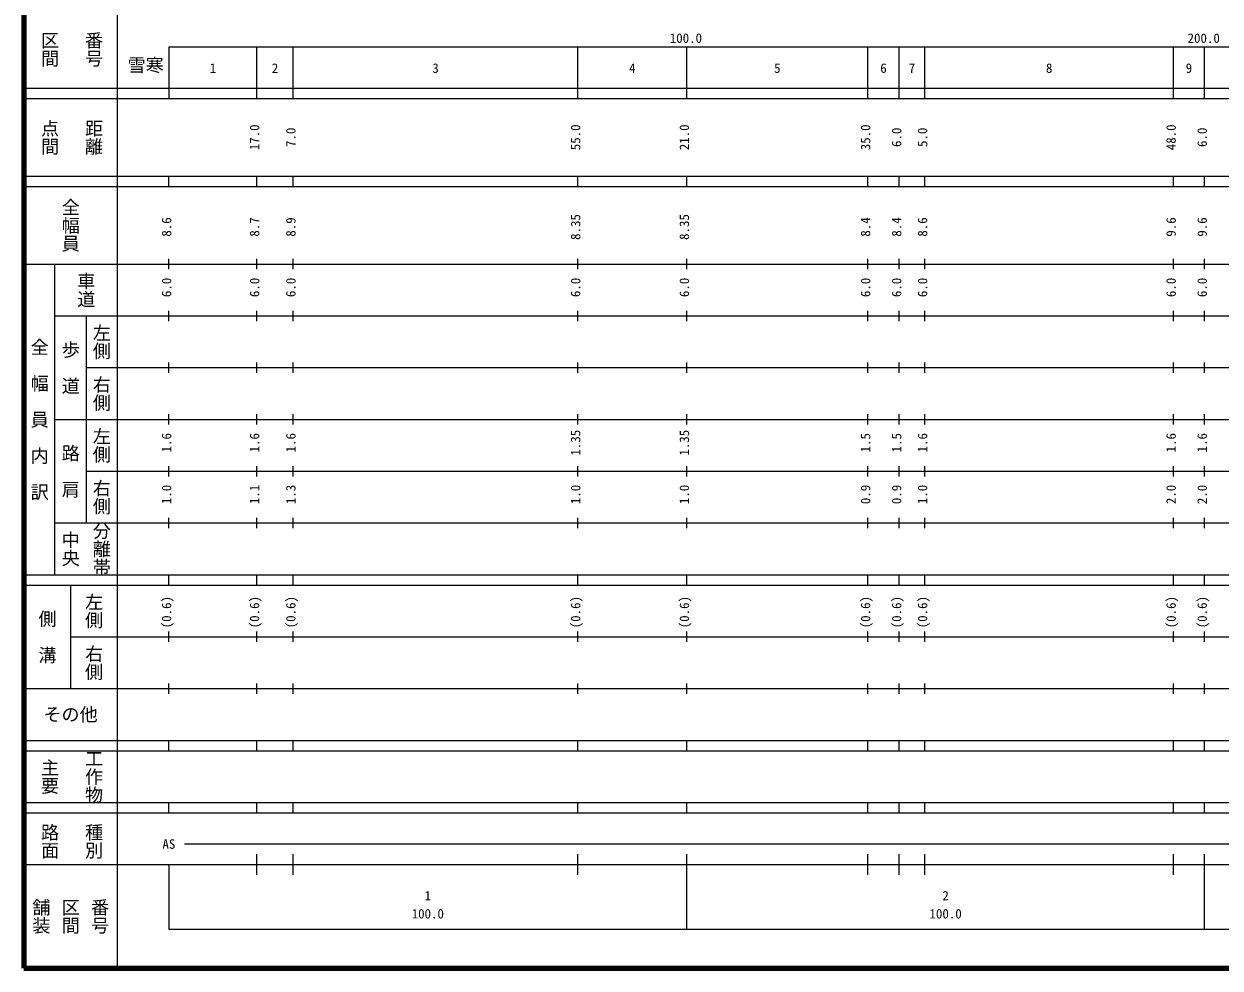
# Model space of a CAD drawing. Units: millimetres on the paper, enlarged 1000 times. Extents: x 40000 to 680000, y 20000 to 380000.
# Drawn here: x 40000 to 271006, y 20000 to 202409 of the extents above; entities that cross this region are included whole.
import ezdxf
from ezdxf.enums import TextEntityAlignment as Align

# ---------------------------------------------------------------- set-up
doc = ezdxf.new("R2010")
doc.units = ezdxf.units.MM
doc.header["$LTSCALE"] = 1000
doc.layers.add('M-TTL', color=2, linetype='Continuous', lineweight=140)
doc.layers.add('M-TTL-BAND', color=7, linetype='Continuous', lineweight=25)
doc.layers.add('M-TTL-TXT', color=7, linetype='Continuous')
doc.styles.add('@ＭＳ ゴシック', font='')
doc.styles.add('ＭＳ ゴシック', font='')
doc.styles.get('@ＭＳ ゴシック').set_extended_font_data('@MS Gothic')
doc.styles.get('ＭＳ ゴシック').set_extended_font_data('MS Gothic')

msp = doc.modelspace()

# ---------------------------------------------------------------- linework, layer by layer
at = {"layer": 'M-TTL'}
for p, q in [((40000, 380000), (40000, 20000)), ((40000, 20000), (680000, 20000))]:
    msp.add_line(p, q, dxfattribs=at)
at = {"layer": 'M-TTL-BAND'}
for p, q in [((58000, 370000), (58000, 20000)), ((68000, 198000), (579000, 198000)), ((68000, 198000), (68000, 188000)), ((85000, 188000), (85000, 198000)), ((92000, 188000), (92000, 198000)), ((147000, 188000), (147000, 198000)), ((168000, 188000), (168000, 198000)), ((203000, 188000), (203000, 198000)), ((209000, 188000), (209000, 198000)), ((214000, 188000), (214000, 198000)), ((262000, 188000), (262000, 198000)), ((268000, 188000), (268000, 198000)), ((40000, 190000), (579000, 190000)), ((40000, 188000), (579000, 188000)), ((40000, 173000), (579000, 173000)), ((40000, 171000), (579000, 171000)), ((68000, 171000), (68000, 173000)), ((85000, 171000), (85000, 173000)), ((92000, 171000), (92000, 173000)), ((147000, 171000), (147000, 173000)), ((168000, 171000), (168000, 173000)), ((203000, 171000), (203000, 173000)), ((209000, 171000), (209000, 173000)), ((214000, 171000), (214000, 173000)), ((262000, 171000), (262000, 173000)), ((268000, 171000), (268000, 173000)), ((40000, 156000), (579000, 156000)), ((46000, 96000), (46000, 156000)), ((68000, 155000), (68000, 157000)), ((85000, 155000), (85000, 157000)), ((92000, 155000), (92000, 157000)), ((147000, 155000), (147000, 157000)), ((168000, 155000), (168000, 157000)), ((203000, 155000), (203000, 157000)), ((209000, 155000), (209000, 157000)), ((214000, 155000), (214000, 157000)), ((262000, 155000), (262000, 157000)), ((268000, 155000), (268000, 157000)), ((46000, 146000), (579000, 146000)), ((52000, 146000), (52000, 106000)), ((68000, 145000), (68000, 147000)), ((85000, 145000), (85000, 147000)), ((92000, 145000), (92000, 147000)), ((147000, 145000), (147000, 147000)), ((168000, 145000), (168000, 147000)), ((203000, 145000), (203000, 147000)), ((209000, 145000), (209000, 147000)), ((214000, 145000), (214000, 147000)), ((262000, 145000), (262000, 147000)), ((268000, 145000), (268000, 147000)), ((68000, 135000), (68000, 137000)), ((85000, 135000), (85000, 137000)), ((92000, 135000), (92000, 137000)), ((147000, 135000), (147000, 137000)), ((168000, 135000), (168000, 137000)), ((203000, 135000), (203000, 137000)), ((209000, 135000), (209000, 137000)), ((214000, 135000), (214000, 137000)), ((262000, 135000), (262000, 137000)), ((268000, 135000), (268000, 137000)), ((52000, 136000), (579000, 136000)), ((46000, 126000), (579000, 126000)), ((68000, 125000), (68000, 127000)), ((85000, 125000), (85000, 127000)), ((92000, 125000), (92000, 127000)), ((147000, 125000), (147000, 127000)), ((168000, 125000), (168000, 127000)), ((203000, 125000), (203000, 127000)), ((209000, 125000), (209000, 127000)), ((214000, 125000), (214000, 127000)), ((262000, 125000), (262000, 127000)), ((268000, 125000), (268000, 127000)), ((52000, 116000), (579000, 116000)), ((68000, 115000), (68000, 117000)), ((85000, 115000), (85000, 117000)), ((92000, 115000), (92000, 117000)), ((147000, 115000), (147000, 117000)), ((168000, 115000), (168000, 117000)), ((203000, 115000), (203000, 117000)), ((209000, 115000), (209000, 117000)), ((214000, 115000), (214000, 117000)), ((262000, 115000), (262000, 117000)), ((268000, 115000), (268000, 117000)), ((68000, 105000), (68000, 107000)), ((85000, 105000), (85000, 107000)), ((92000, 105000), (92000, 107000)), ((147000, 105000), (147000, 107000)), ((168000, 105000), (168000, 107000)), ((203000, 105000), (203000, 107000)), ((209000, 105000), (209000, 107000)), ((214000, 105000), (214000, 107000)), ((262000, 105000), (262000, 107000)), ((268000, 105000), (268000, 107000)), ((46000, 106000), (579000, 106000)), ((40000, 96000), (579000, 96000)), ((68000, 94000), (68000, 96000)), ((85000, 94000), (85000, 96000)), ((92000, 94000), (92000, 96000)), ((147000, 94000), (147000, 96000)), ((168000, 94000), (168000, 96000)), ((203000, 94000), (203000, 96000)), ((209000, 94000), (209000, 96000)), ((214000, 94000), (214000, 96000)), ((262000, 94000), (262000, 96000)), ((268000, 94000), (268000, 96000)), ((40000, 94000), (579000, 94000)), ((49000, 94000), (49000, 74000)), ((49000, 84000), (579000, 84000)), ((68000, 83000), (68000, 85000)), ((85000, 83000), (85000, 85000)), ((92000, 83000), (92000, 85000)), ((147000, 83000), (147000, 85000)), ((168000, 83000), (168000, 85000)), ((203000, 83000), (203000, 85000)), ((209000, 83000), (209000, 85000)), ((214000, 83000), (214000, 85000)), ((262000, 83000), (262000, 85000)), ((268000, 83000), (268000, 85000)), ((40000, 74000), (579000, 74000)), ((68000, 73000), (68000, 75000)), ((85000, 73000), (85000, 75000)), ((92000, 73000), (92000, 75000)), ((147000, 73000), (147000, 75000)), ((168000, 73000), (168000, 75000)), ((203000, 73000), (203000, 75000)), ((209000, 73000), (209000, 75000)), ((214000, 73000), (214000, 75000)), ((262000, 73000), (262000, 75000)), ((268000, 73000), (268000, 75000)), ((40000, 64000), (579000, 64000)), ((68000, 62000), (68000, 64000)), ((85000, 62000), (85000, 64000)), ((92000, 62000), (92000, 64000)), ((147000, 62000), (147000, 64000)), ((168000, 62000), (168000, 64000)), ((203000, 62000), (203000, 64000)), ((209000, 62000), (209000, 64000)), ((214000, 62000), (214000, 64000)), ((262000, 62000), (262000, 64000)), ((268000, 62000), (268000, 64000)), ((40000, 62000), (579000, 62000)), ((40000, 52000), (579000, 52000)), ((68000, 50000), (68000, 52000)), ((85000, 50000), (85000, 52000)), ((92000, 50000), (92000, 52000)), ((147000, 50000), (147000, 52000)), ((168000, 50000), (168000, 52000)), ((203000, 50000), (203000, 52000)), ((209000, 50000), (209000, 52000)), ((214000, 50000), (214000, 52000)), ((262000, 50000), (262000, 52000)), ((268000, 50000), (268000, 52000)), ((40000, 50000), (579000, 50000)), ((71000, 44000), (565000, 44000)), ((85000, 38000), (85000, 42000)), ((92000, 38000), (92000, 42000)), ((147000, 38000), (147000, 42000)), ((168000, 27500), (168000, 42000)), ((203000, 38000), (203000, 42000)), ((209000, 38000), (209000, 42000)), ((214000, 38000), (214000, 42000)), ((262000, 38000), (262000, 42000)), ((268000, 27500), (268000, 42000)), ((40000, 40000), (579000, 40000)), ((68000, 40000), (68000, 27500)), ((68000, 27500), (579000, 27500))]:
    msp.add_line(p, q, dxfattribs=at)

# ---------------------------------------------------------------- texts
at = {"layer": 'M-TTL-BAND', "style": '@ＭＳ ゴシック'}
for s, p in [('区間', (45000, 197500)), ('番号', (53500, 197500)), ('点間', (45000, 180500)), ('距離', (53500, 180500)), ('全幅員', (49000, 163500)), ('車道', (52000, 151000)), ('左側', (55000, 141000)), ('全\u3000幅\u3000員\u3000内\u3000訳', (43000, 126000)), ('歩\u3000道', (49000, 136000)), ('右側', (55000, 131000)), ('左側', (55000, 121000)), ('路\u3000肩', (49000, 116000)), ('右側', (55000, 111000)), ('中央', (49000, 101000)), ('分離帯', (55000, 101000)), ('左側', (53500, 89000)), ('側\u3000溝', (44500, 84000)), ('右側', (53500, 79000)), ('主要', (45000, 57000)), ('工作物', (53500, 57000)), ('路面', (45000, 44500)), ('種別', (53500, 44500)), ('舗装', (43333, 30000)), ('区間', (49000, 30000)), ('番号', (54667, 30000))]:
    msp.add_text(s, height=2566, rotation=270, dxfattribs=at).set_placement(p, align=Align.MIDDLE_CENTER)
at = {"layer": 'M-TTL-BAND', "style": 'ＭＳ ゴシック'}
for s, p in [('100.0', (167844, 198195)), ('200.0', (267844, 198195)), ('1', (76500, 192405)), ('2', (88500, 192405)), ('3', (119500, 192405)), ('4', (157500, 192405)), ('5', (185500, 192405)), ('6', (206000, 192405)), ('7', (211500, 192405)), ('8', (238000, 192405)), ('9', (265000, 192405)), ('AS', (68000, 42500)), ('1', (118000, 32523)), ('2', (218000, 32523)), ('100.0', (118000, 29033)), ('100.0', (218000, 29033))]:
    msp.add_text(s, height=1833, dxfattribs=at).set_placement(p, align=Align.BOTTOM_CENTER)
for s, p in [('17.0', (86000, 180500)), ('55.0', (148000, 180500)), ('21.0', (169000, 180500)), ('35.0', (204000, 180500)), ('48.0', (263000, 180500)), ('7.0', (93000, 180500)), ('6.0', (210000, 180500)), ('5.0', (215000, 180500)), ('6.0', (269000, 180500)), ('8.6', (69000, 163174)), ('8.7', (86000, 163174)), ('8.9', (93000, 163174)), ('8.35', (148000, 163174)), ('8.35', (169000, 163174)), ('8.4', (204000, 163174)), ('8.4', (210000, 163174)), ('8.6', (215000, 163174)), ('9.6', (263000, 163174)), ('9.6', (269000, 163174)), ('6.0', (69000, 151500)), ('6.0', (86000, 151500)), ('6.0', (93000, 151500)), ('6.0', (148000, 151500)), ('6.0', (169000, 151500)), ('6.0', (204000, 151500)), ('6.0', (210000, 151500)), ('6.0', (215000, 151500)), ('6.0', (263000, 151500)), ('6.0', (269000, 151500)), ('1.6', (69000, 121500)), ('1.6', (86000, 121500)), ('1.6', (93000, 121500)), ('1.35', (148000, 121500)), ('1.35', (169000, 121500)), ('1.5', (204000, 121500)), ('1.5', (210000, 121500)), ('1.6', (215000, 121500)), ('1.6', (263000, 121500)), ('1.6', (269000, 121500)), ('1.0', (69000, 111500)), ('1.1', (86000, 111500)), ('1.3', (93000, 111500)), ('1.0', (148000, 111500)), ('1.0', (169000, 111500)), ('0.9', (204000, 111500)), ('0.9', (210000, 111500)), ('1.0', (215000, 111500)), ('2.0', (263000, 111500)), ('2.0', (269000, 111500)), ('(0.6)', (69000, 88764)), ('(0.6)', (86000, 88764)), ('(0.6)', (93000, 88764)), ('(0.6)', (148000, 88764)), ('(0.6)', (169000, 88764)), ('(0.6)', (204000, 88764)), ('(0.6)', (210000, 88764)), ('(0.6)', (215000, 88764)), ('(0.6)', (263000, 88764)), ('(0.6)', (269000, 88764))]:
    msp.add_text(s, height=1833, rotation=90, dxfattribs=at).set_placement(p, align=Align.BOTTOM_CENTER)
msp.add_text('その他', height=2566, dxfattribs=at).set_placement((49000, 69000), align=Align.MIDDLE_CENTER)
at = {"layer": 'M-TTL-TXT', "style": 'ＭＳ ゴシック'}
msp.add_text('雪寒', height=2566, dxfattribs=at).set_placement((63512, 194450), align=Align.MIDDLE_CENTER)

doc.saveas('drawing.dxf')
